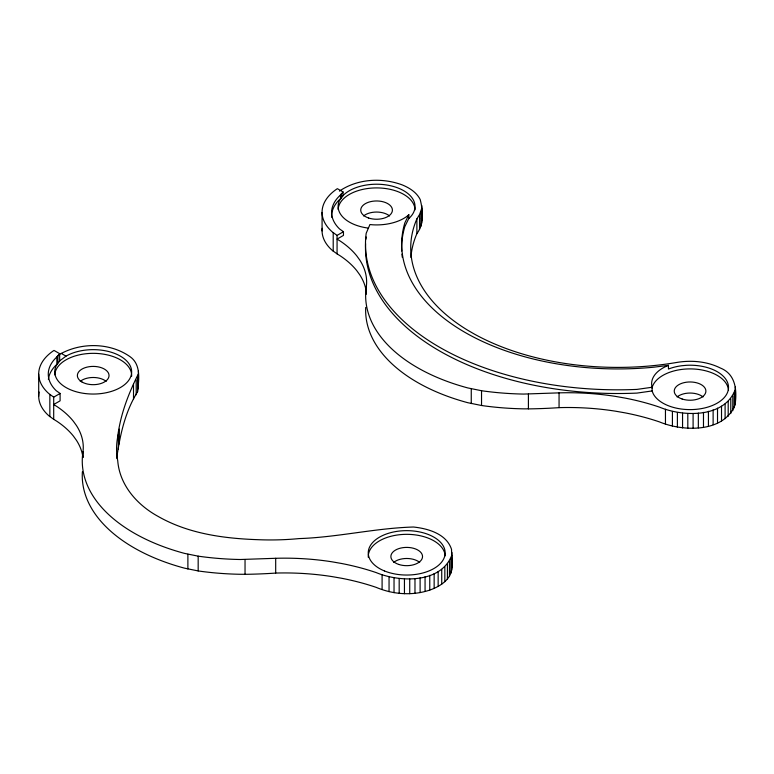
<?xml version="1.0" encoding="UTF-8"?>
<svg xmlns="http://www.w3.org/2000/svg" width="774" height="774" viewBox="0 0 774 774"><rect width="100%" height="100%" fill="white"/><g stroke="black" fill="none" stroke-linecap="round" stroke-linejoin="round"><path stroke-width="1.16" d="M116.797 458.334A186.592 107.731 0 0 1 117.484 452.954C120.831 431.64 125.998 410.326 137.54 391.828C138.827 380.169 141.381 364.641 130.071 356.708C109.753 342.331 80.438 342.214 59.153 354.637M138.285 388.8L138.42 370.978M410.907 257.471A207.093 119.564 0 0 1 416.886 233.651C424.152 224.063 422.991 210.499 420.205 199.518C416.586 192.329 409.407 187.83 402.18 184.88C381.872 177.41 357.569 178.697 339.428 191.101M421.656 223.367L421.782 205.545M82.392 471.763A176.453 101.878 0 0 0 184.464 568.145L198.173 570.941A199.837 115.374 0 0 0 240.298 574.279L246.896 574.298A328.582 189.707 0 0 0 274.102 573.186L275.689 573.07A179.829 103.822 0 0 1 332.394 576.659L341.537 578.255A179.829 103.822 0 0 1 376.222 587.379C393.047 594.48 412.339 595.941 429.764 590.088C437.387 587.389 445.002 583.19 449.442 576.185C453.825 568.068 451.552 558.209 451.532 549.356C446.472 533.799 428.09 528.574 413.471 527.017C375.274 528.12 337.483 537.34 299.112 538.588A174.837 100.939 0 0 1 257.79 539.681C223.27 538.481 187.782 533.605 157.422 516.016L156.948 515.765C136.601 504.29 119.622 484.814 117.735 460.791A186.592 107.731 0 0 1 117.484 438.181C120.212 415.048 128.058 394.547 138.285 374.026M451.716 570.225L451.929 552.404M365.705 307.413A176.453 101.878 0 0 0 467.835 402.712L481.534 405.508A199.837 115.374 0 0 0 523.669 408.846L530.267 408.866A328.582 189.707 0 0 0 557.464 407.753L559.06 407.637A179.829 103.822 0 0 1 615.765 411.226L624.899 412.823A179.829 103.822 0 0 1 659.583 421.946C683.113 431.728 724.067 432.956 735.077 404.792C737.148 390.435 735.793 374.171 720.41 368.037C706.768 361.226 690.824 359.949 675.944 362.59A207.093 119.564 0 0 1 474.317 334.049L468.173 330.498A207.093 119.564 0 0 1 416.886 218.878L419.547 214.572L421.656 208.593M735.077 404.792L735.3 386.971M365.85 293.888L366.373 286.177A108.031 62.375 0 0 0 359.755 260.025L356.804 255.933A108.031 62.375 0 0 0 340.221 241.053L337.067 239.098L343.463 235.402L343.463 231.716L339.602 228.988A55.747 32.189 0 0 1 340.483 195L343.017 191.933L337.367 188.662A62.084 35.846 0 0 0 332.375 232.007L337.067 235.402L337.067 253.872L340.221 255.836A108.031 62.375 0 0 1 356.804 270.707L359.755 274.799A108.031 62.375 0 0 1 366.334 292.079M82.963 457.511A108.031 62.375 0 0 0 76.394 440.232L73.443 436.139A108.031 62.375 0 0 0 56.85 421.269L53.696 419.305L53.696 397.149L49.004 393.743A62.084 35.846 0 0 1 53.996 350.409L59.656 353.67L57.112 356.746A55.747 32.189 0 0 0 56.241 390.725L60.101 393.453L60.101 400.835L53.696 404.531L56.85 406.485A108.031 62.375 0 0 1 73.443 421.366L76.394 425.458A108.031 62.375 0 0 1 83.011 451.61L82.479 455.915A176.453 101.878 0 0 0 184.464 553.371L198.173 556.158A199.837 115.374 0 0 0 240.298 559.505L275.689 558.296A179.829 103.822 0 0 1 332.394 561.876L341.537 563.482A179.829 103.822 0 0 1 376.222 572.605C399.742 582.387 440.696 583.615 451.716 555.451M365.85 290.482A176.453 101.878 0 0 0 467.835 387.938L481.534 390.725A199.837 115.374 0 0 0 523.669 394.072L559.06 392.863A179.829 103.822 0 0 1 615.765 396.443L624.899 398.049A179.829 103.822 0 0 1 659.583 407.172C683.113 416.954 724.067 418.183 735.077 390.019M401.735 250.999A216.139 124.788 0 0 1 404.821 226.627L408.827 218.432L408.827 214.737L404.821 222.931A216.139 124.788 0 0 0 654.049 367.166L668.455 365.347L668.455 369.043A38.458 22.204 0 0 1 681.681 365.744L686.451 365.309A38.458 22.204 0 0 1 728.044 383.933A38.458 22.204 0 0 1 698.458 409.078A38.458 22.204 0 0 1 653.14 393.598L652.114 390.947L652.114 387.252A38.458 22.204 0 0 1 664.634 367.06L668.455 365.347M57.334 363.954L60.101 360.549L66.013 356.146A38.458 22.204 0 0 1 128.165 362.6A38.458 22.204 0 0 1 96.024 393.985A38.458 22.204 0 0 1 56.279 365.647L57.334 363.954L57.334 356.572M368.182 228.078A38.458 22.204 0 0 1 339.641 200.214L343.472 195.116A38.458 22.204 0 0 1 396.143 187.308A38.458 22.204 0 0 1 409.669 217.717L408.827 218.432M408.827 214.737L406.96 216.323A38.458 22.204 0 0 1 372.952 224.818L369.933 224.547L366.189 233.284A252.324 145.676 0 0 0 636.973 389.399L652.114 387.252M53.696 397.149L60.101 393.453M337.067 235.402L343.463 231.716M652.114 390.947L636.973 393.095A252.324 145.676 0 0 1 365.589 243.684M61.214 353.379L66.013 356.146M322.207 228.32A62.084 35.846 0 0 0 332.375 250.476L337.067 253.872M39.106 392.031A62.084 35.846 0 0 0 49.004 415.909L53.696 419.305M421.462 218.287L421.782 220.319M138.091 383.72L138.42 385.752M734.903 398.697L735.3 401.745M451.668 565.146L451.929 567.178M734.245 393.037L734.245 407.811M732.804 395.969L732.804 410.752M730.782 398.794L730.782 413.568M728.199 401.454L728.199 416.238M725.103 403.931L725.103 418.705M721.523 406.176L721.523 420.959M717.517 408.169L717.517 422.943M713.125 409.881L713.125 424.655M708.433 411.275L708.433 426.058M703.479 412.349L703.479 427.132M698.341 413.084L698.341 427.858M693.098 413.471L693.098 428.245M687.805 413.49L687.805 428.274M682.552 413.161L682.552 427.935M677.395 412.484L677.395 427.258M672.413 411.458L672.413 426.232M665.456 409.272L665.456 424.046M559.06 392.863L559.06 407.637M528.41 394.101L528.41 408.875M481.534 390.725L481.534 405.508M471.26 388.809L471.26 403.583M450.874 558.47L450.874 573.244M449.442 561.402L449.442 576.185M447.411 564.227L447.411 579M444.837 566.887L444.837 581.671M441.731 569.364L441.731 584.138M438.152 571.609L438.152 586.392M434.146 573.602L434.146 588.375M429.764 575.314L429.764 590.088M425.061 576.707L425.061 591.491M420.901 211.612L420.901 226.395M420.108 577.781L420.108 592.565M419.547 214.572L419.547 229.346M416.886 218.878L416.886 233.651M414.98 578.517L414.98 593.29M409.727 578.904L409.727 593.677M404.444 578.923L404.444 593.706M399.181 578.594L399.181 593.368M394.034 577.917L394.034 592.691M389.051 576.891L389.051 591.665M382.095 574.705L382.095 589.478M366.373 286.177L366.373 294.13M343.017 191.933L343.017 195.619M341.276 193.906L341.276 197.593M340.705 194.825L340.705 198.521M340.483 195L340.483 198.695A55.747 32.189 0 0 0 331.669 217.242M333.207 232.684L333.207 251.153M322.071 212.444L322.071 230.913M275.689 558.296L275.689 573.07M245.039 559.534L245.039 574.308M198.173 556.158L198.173 570.941M187.888 554.242L187.888 569.016M137.54 377.044L137.54 391.828M136.185 380.005L136.185 394.779M133.515 384.31L133.515 399.084M119.351 429.115L119.351 443.889M118.354 434.437L118.354 449.21M83.011 451.61L83.011 457.289M59.656 353.67L59.656 361.052M57.915 355.643L57.915 363.025M57.112 356.746L57.112 364.128A55.747 32.189 0 0 0 48.385 379.424M49.846 394.421L49.846 416.586M38.7 374.181L38.7 396.346M80.235 381.379A15.838 9.143 0 0 1 106.173 381.379M393.724 562.379A15.838 9.143 0 0 1 419.672 562.379M368.269 557.232A38.458 22.204 0 0 1 405.489 534.341A38.458 22.204 0 0 1 445.137 555.838M54.77 374.839A38.458 22.204 0 0 1 94.409 353.35A38.458 22.204 0 0 1 131.638 376.241M677.095 396.946A15.838 9.143 0 0 1 703.044 396.946M363.596 215.946A15.838 9.143 0 0 1 389.545 215.946M651.969 388.093A38.458 22.204 0 0 1 692.082 368.927A38.458 22.204 0 0 1 728.498 390.406M338.132 209.406A38.458 22.204 0 0 1 376.977 187.908A38.458 22.204 0 0 1 415.019 209.87M402.306 257.374A216.139 124.788 0 0 1 401.948 254.182M365.928 239.214A252.324 145.676 0 0 1 366.189 236.979M398.784 564.449A15.838 9.143 0 0 0 422.536 556.535A15.838 9.143 0 0 0 398.784 548.621A15.838 9.143 0 0 0 398.784 564.449M82.005 382.008A15.838 9.143 0 0 0 108.495 377.906A15.838 9.143 0 0 0 89.107 366.712A15.838 9.143 0 0 0 82.005 382.008M384.426 570.941A38.458 22.204 0 0 0 444.982 554.929A38.458 22.204 0 0 0 390.696 532.657A38.458 22.204 0 0 0 384.426 570.941M682.146 399.016A15.838 9.143 0 0 0 705.898 391.102A15.838 9.143 0 0 0 682.146 383.188A15.838 9.143 0 0 0 682.146 399.016M368.656 218.026A15.838 9.143 0 0 0 392.408 210.102A15.838 9.143 0 0 0 368.656 202.188A15.838 9.143 0 0 0 368.656 218.026"/></g></svg>
